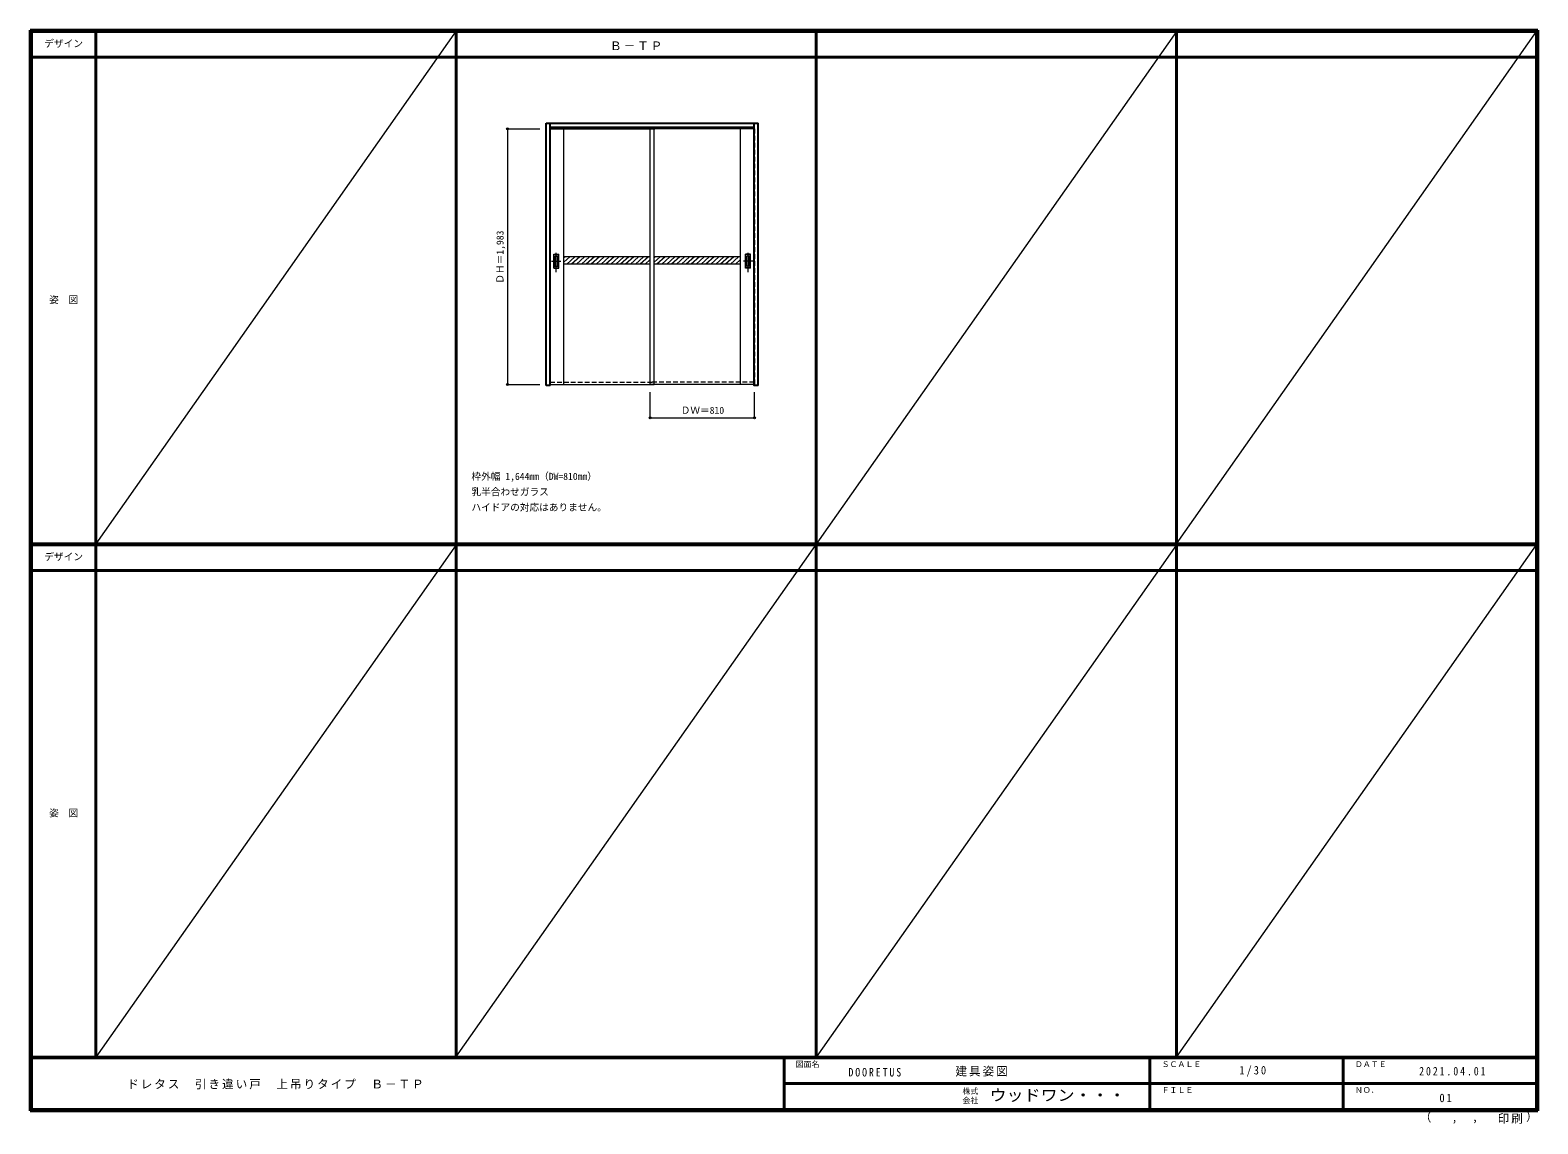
# Model space of a CAD drawing. Units: millimetres, scale not verified. Extents: x -6000 to 5700, y -4307 to 4175.
import ezdxf
from ezdxf.enums import TextEntityAlignment as Align

# ---------------------------------------------------------------- set-up
doc = ezdxf.new("R2010")
doc.units = ezdxf.units.MM
doc.header["$LTSCALE"] = 30
doc.header["$PDMODE"] = 32
doc.header["$PDSIZE"] = 15
doc.linetypes.add('CHAIN1', pattern=[8, 5, -1, 1, -1])
doc.linetypes.add('DASHED1', pattern=[1.8, 1.2, -0.6])
for name, color, linetype, lineweight in [('0-2_扉', 4, 'DASHED1', 9), ('0-4_枠', 3, 'Continuous', 25), ('0-6_引手', 7, 'Continuous', 18), ('0-B_寸法', 7, 'Continuous', 9), ('0-C_ハッチ', 4, 'Continuous', 9), ('F-1_枠', 6, 'Continuous', 40), ('F-A_文字', 7, 'Continuous', 18)]:
    doc.layers.add(name, color=color, linetype=linetype, lineweight=lineweight)
doc.layers.add('0-A_文字', color=7, linetype='Continuous')
doc.styles.add('ＭＳ ゴシック', font='')
doc.styles.get('ＭＳ ゴシック').set_extended_font_data('MS Gothic')

msp = doc.modelspace()

# ---------------------------------------------------------------- linework, layer by layer
at = {"layer": '0-2_扉'}
for p, q in [((-1968, 3409.5), (-1968, 1426.5)), ((-1965, 3409.5), (-1968, 3409.5)), ((-1966, 1426.5), (-1966, 3409.5)), ((-1966, 1426.5), (-1966, 3409.5)), ((-1188, 3409.5), (-1188, 3405.5)), ((-1188, 3409.5), (-1188, 3405.5)), ((-1188, 3409.5), (-1188, 3405.5)), ((-1158, 1426.5), (-1158, 3409.5)), ((-1158, 3409.5), (-1158, 3405.5)), ((-1158, 3409.5), (-1158, 3405.5)), ((-1158, 3409.5), (-1158, 3405.5)), ((-381, 3409.5), (-378, 3409.5)), ((-380, 1426.5), (-380, 3409.5)), ((-380, 1426.5), (-380, 3409.5)), ((-1968, 1426.5), (-1965, 1426.5))]:
    msp.add_line(p, q, dxfattribs=at)
at = {"layer": '0-2_扉', "color": 7, "linetype": 'Continuous', "lineweight": 18}
for p, q in [((-1965, 3409.5), (-1158, 3409.5)), ((-1858, 1426.5), (-1858, 3409.5)), ((-1188, 1426.5), (-1188, 3409.5)), ((-381, 3409.5), (-1188, 3409.5)), ((-1188, 1426.5), (-1188, 3409.5)), ((-1158, 1426.5), (-1158, 3409.5)), ((-1158, 1426.5), (-1158, 3409.5)), ((-488, 1426.5), (-488, 3409.5)), ((-1188, 2416.5), (-1858, 2416.5)), ((-1188, 2361.5), (-1858, 2361.5)), ((-488, 2416.5), (-1158, 2416.5)), ((-488, 2361.5), (-1158, 2361.5)), ((-1965, 1426.5), (-1158, 1426.5)), ((-381, 1426.5), (-1188, 1426.5))]:
    msp.add_line(p, q, dxfattribs=at)
at = {"layer": '0-2_扉', "color": 7, "lineweight": 18}
for p, q in [((-1965, 1444.5), (-1158, 1444.5)), ((-381, 1444.5), (-1188, 1444.5))]:
    msp.add_line(p, q, dxfattribs=at)
at = {"layer": '0-2_扉'}
msp.add_lwpolyline([(-378, 3409.5), (-378, 1426.5), (-381, 1426.5)], dxfattribs=at)
at = {"layer": '0-4_枠'}
for p, q in [((-1995, 1418), (-1995, 3453)), ((-1995, 3453), (-351, 3453)), ((-1965, 1418), (-1965, 3453)), ((-1965, 3423), (-381, 3423)), ((-381, 1427.04), (-381, 3453)), ((-351, 1418), (-351, 3453)), ((-1965, 1418), (-1995, 1418)), ((-381, 1426.7), (-381, 1427.04))]:
    msp.add_line(p, q, dxfattribs=at)
msp.add_lwpolyline([(-351, 1418), (-381, 1418), (-381, 1426.7)], dxfattribs=at)
at = {"layer": '0-6_引手', "linetype": 'CHAIN1'}
for p, q in [((-1917, 2298.77), (-1917, 2469.62)), ((-429, 2298.77), (-429, 2469.62)), ((-1955.07, 2384), (-1882.56, 2384)), ((-390.93, 2384), (-463.44, 2384))]:
    msp.add_line(p, q, dxfattribs=at)
at = {"layer": '0-6_引手'}
for p, q in [((-1936, 2439), (-1898, 2439)), ((-1936, 2329), (-1936, 2439)), ((-1929.5, 2423), (-1904.5, 2423)), ((-1929.5, 2345), (-1929.5, 2423)), ((-1929.5, 2345), (-1904.5, 2345)), ((-1904.5, 2345), (-1904.5, 2423)), ((-1898, 2329), (-1898, 2439)), ((-410, 2439), (-448, 2439)), ((-448, 2329), (-448, 2439)), ((-416.5, 2423), (-441.5, 2423)), ((-441.5, 2345), (-441.5, 2423)), ((-416.5, 2345), (-441.5, 2345)), ((-416.5, 2345), (-416.5, 2423)), ((-410, 2329), (-410, 2439)), ((-1936, 2329), (-1898, 2329)), ((-410, 2329), (-448, 2329))]:
    msp.add_line(p, q, dxfattribs=at)
at = {"layer": '0-6_引手', "linetype": 'DASHED1'}
for p, q in [((-1901, 2333), (-1901, 2435)), ((-445, 2333), (-445, 2435)), ((-1933, 2333), (-1901, 2333)), ((-413, 2333), (-445, 2333))]:
    msp.add_line(p, q, dxfattribs=at)
for points in [[(-1933, 2333), (-1933, 2435), (-1901, 2435)], [(-413, 2333), (-413, 2435), (-445, 2435)]]:
    msp.add_lwpolyline(points, dxfattribs=at)
at = {"layer": '0-B_寸法', "color": 4}
for p, q in [((-2295, 3409.5), (-2045, 3409.5)), ((-2295, 3409.5), (-2295, 1426.5)), ((-2295, 1426.5), (-2045, 1426.5)), ((-1188, 1168), (-1188, 1368)), ((-378, 1168), (-378, 1368)), ((-1188, 1168), (-378, 1168))]:
    msp.add_line(p, q, dxfattribs=at)
at = {"layer": '0-B_寸法'}
for p in [(-2295, 3409.5), (-2295, 1426.5), (-1188, 1168), (-378, 1168)]:
    msp.add_point(p, dxfattribs=at)
at = {"layer": '0-C_ハッチ'}
for p, q in [((-1849.35, 2416.5), (-1858, 2408.96)), ((-1811.28, 2416.5), (-1858, 2375.81)), ((-1773.22, 2416.5), (-1836.37, 2361.5)), ((-1735.15, 2416.5), (-1798.3, 2361.5)), ((-1697.09, 2416.5), (-1760.24, 2361.5)), ((-1659.02, 2416.5), (-1722.17, 2361.5)), ((-1620.96, 2416.5), (-1684.11, 2361.5)), ((-1582.9, 2416.5), (-1646.04, 2361.5)), ((-1544.83, 2416.5), (-1607.98, 2361.5)), ((-1506.77, 2416.5), (-1569.91, 2361.5)), ((-1468.7, 2416.5), (-1531.85, 2361.5)), ((-1430.64, 2416.5), (-1493.79, 2361.5)), ((-1392.57, 2416.5), (-1455.72, 2361.5)), ((-1354.51, 2416.5), (-1417.66, 2361.5)), ((-1316.44, 2416.5), (-1379.59, 2361.5)), ((-1278.38, 2416.5), (-1341.53, 2361.5)), ((-1240.31, 2416.5), (-1303.46, 2361.5)), ((-1202.25, 2416.5), (-1265.4, 2361.5)), ((-1188, 2395.76), (-1227.33, 2361.5)), ((-1149.35, 2416.5), (-1158, 2408.96)), ((-1111.28, 2416.5), (-1158, 2375.81)), ((-1073.22, 2416.5), (-1136.37, 2361.5)), ((-1035.15, 2416.5), (-1098.3, 2361.5)), ((-997.09, 2416.5), (-1060.24, 2361.5)), ((-959.02, 2416.5), (-1022.17, 2361.5)), ((-920.96, 2416.5), (-984.11, 2361.5)), ((-882.9, 2416.5), (-946.04, 2361.5)), ((-844.83, 2416.5), (-907.98, 2361.5)), ((-806.77, 2416.5), (-869.91, 2361.5)), ((-768.7, 2416.5), (-831.85, 2361.5)), ((-730.64, 2416.5), (-793.79, 2361.5)), ((-692.57, 2416.5), (-755.72, 2361.5)), ((-654.51, 2416.5), (-717.66, 2361.5)), ((-616.44, 2416.5), (-679.59, 2361.5)), ((-578.38, 2416.5), (-641.53, 2361.5)), ((-540.31, 2416.5), (-603.46, 2361.5)), ((-502.25, 2416.5), (-565.4, 2361.5)), ((-488, 2395.76), (-527.33, 2361.5))]:
    msp.add_line(p, q, dxfattribs=at)
at = {"layer": 'F-1_枠'}
for p, q in [((-6000, 4175), (5700, 4175)), ((-6000, 4175), (-6000, -4205)), ((-6000, 4170), (5700, 4170)), ((-6000, 4165), (5700, 4165)), ((-5995, 4175), (-5995, -4205)), ((-5990, 4175), (-5990, -4205)), ((-5490, 4175), (-5490, -3790)), ((-2695, -3790), (-2695, 4175)), ((100, -3790), (100, 4175)), ((2895, -3790), (2895, 4175)), ((5690, 4175), (5690, -4205)), ((5695, 4175), (5695, -4205)), ((5700, 4175), (5700, -4205)), ((-6000, 3965), (5700, 3965)), ((-6000, 190.5), (5700, 190.5)), ((-6000, 187.5), (5700, 187.5)), ((-6000, 184.5), (5700, 184.5)), ((-6000, -15.5), (5700, -15.5)), ((5700, -3790), (-6000, -3790)), ((5700, -3795), (-6000, -3795)), ((-150, -3795), (-150, -4195)), ((2690, -3795), (2690, -4195)), ((4190, -3795), (4190, -4195)), ((-150, -3995), (5690, -3995.01)), ((5700, -4195), (-6000, -4195)), ((5700, -4200), (-6000, -4200)), ((5700, -4205), (-6000, -4205))]:
    msp.add_line(p, q, dxfattribs=at)
at = {"layer": 'F-A_文字'}
for p, q in [((-2695, 4170), (-5490, 190.5)), ((2895, 4165), (-2699.22, -3790)), ((2895, 190.5), (5690, 4165)), ((-2695, 184.5), (-5490, -3790)), ((2895, 184.5), (100, -3790)), ((2895, -3790), (5690, 184.5))]:
    msp.add_line(p, q, dxfattribs=at)

# ---------------------------------------------------------------- texts
at = {"layer": '0-A_文字', "style": 'ＭＳ ゴシック'}
for s, p in [('乳半合わせガラス', (-2575, 550.5)), ('ハイドアの対応はありません。', (-2575, 430.5))]:
    msp.add_text(s, height=54.99, dxfattribs=at).set_placement(p, align=Align.BOTTOM_LEFT)
at = {"layer": '0-A_文字', "insert": (-1500, 4020), "char_height": 65.98, "attachment_point": 7, "style": 'ＭＳ ゴシック'}
msp.add_mtext('\\T1.17;Ｂ－ＴＰ', dxfattribs=at)
at = {"layer": '0-B_寸法', "style": 'ＭＳ ゴシック'}
msp.add_text('ＤＨ＝1,983', height=54.99, rotation=90, dxfattribs=at).set_placement((-2310, 2208.75), align=Align.BOTTOM_LEFT)
for s, p in [('ＤＷ＝810', (-951.75, 1183)), ('枠外幅 1,644mm（DW=810mm）', (-2575, 670.5))]:
    msp.add_text(s, height=54.99, dxfattribs=at).set_placement(p, align=Align.BOTTOM_LEFT)
at = {"layer": 'F-A_文字', "style": 'ＭＳ ゴシック'}
for s, height, p in [('デザイン', 54.99, (-5890, 4027.5)), ('姿\u3000図', 54.99, (-5852.5, 2040.25)), ('デザイン', 54.99, (-5890, 47)), ('姿\u3000図', 54.99, (-5852.5, -1940.25)), ('図面名', 43.99, (-60, -3880)), ('ＳＣＡＬＥ', 43.99, (2780, -3880)), ('ＤＡＴＥ', 43.99, (4280, -3880)), ('株式', 43.99, (1235, -4089)), ('ＦＩＬＥ', 43.99, (2780, -4080)), ('ＮＯ．', 43.99, (4280, -4080)), ('会社', 43.99, (1235, -4161)), ('（', 65.98, (4784.03, -4308.31)), ('）', 65.98, (5608.4, -4304.13)), (',', 65.98, (5031.28, -4308.31)), (',', 65.98, (5190.2, -4305.53))]:
    msp.add_text(s, height=height, dxfattribs=at).set_placement(p, align=Align.BOTTOM_LEFT)
at = {"layer": 'F-A_文字', "style": 'ＭＳ ゴシック', "width": 1.1}
msp.add_text('ウッドワン・・・', height=87.98, dxfattribs=at).set_placement((1445, -4155), align=Align.BOTTOM_LEFT)
at = {"layer": 'F-A_文字', "char_height": 65.98, "attachment_point": 7, "style": 'ＭＳ ゴシック'}
for s, insert in [('\\T1.17;建具姿図', (1180.42, -3940)), ('\\T1.38;\\W0.9;1/30', (3383.75, -3940)), ('\\T1.17;ドレタス\u3000引き違い戸\u3000上吊りタイプ\u3000Ｂ－ＴＰ', (-5247.55, -4040)), ('\\T1.39;\\W0.85;DOORETUS', (350, -3940.79)), ('\\T1.39;\\W0.85;2021.04.01', (4778.75, -3932.5)), ('\\T1.36;\\W0.9;01', (4936.25, -4140)), ('\\T1.17;印刷', (5388.15, -4306.92))]:
    msp.add_mtext(s, dxfattribs=dict(at, insert=insert))

doc.saveas('drawing.dxf')
